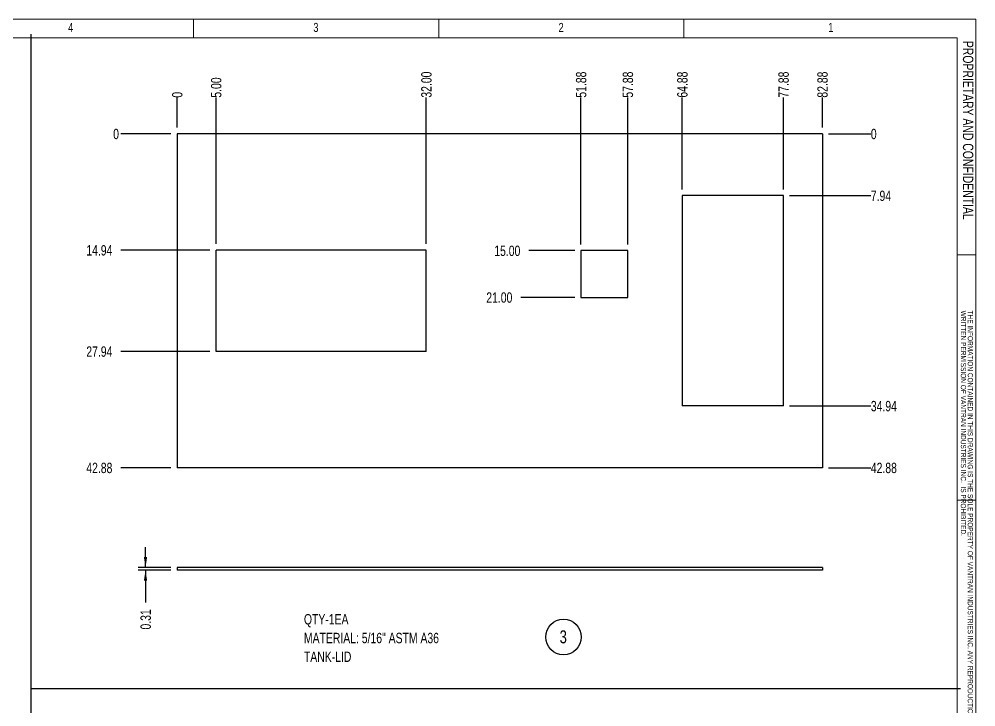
# Model space of a CAD drawing. Header units: inches. Extents: x 0 to 16.5, y 0 to 11.7.
# Drawn here: x 8.84 to 16.52, y 6.16 to 11.67 of the extents above; entities that cross this region are included whole.
import ezdxf

# ---------------------------------------------------------------- set-up
doc = ezdxf.new("R2010")
doc.units = ezdxf.units.IN
doc.header["$MEASUREMENT"] = 0
doc.layers.add('FORMAT', color=7, linetype='Continuous')
doc.styles.add('SLDTEXTSTYLE0', font='TXT', dxfattribs={"width": 0.75})
doc.dimstyles.new('SLDDIMSTYLE11', dxfattribs={"dimtxt": 0.084961, "dimasz": 0.084961, "dimexe": 0, "dimexo": 0.0625, "dimgap": 0.02124, "dimtad": 0, "dimtih": 1, "dimtoh": 1, "dimdec": 0, "dimlfac": 16, "dimrnd": 1e-09, "dimdsep": 46, "dimtxsty": 'SLDTEXTSTYLE0', "dimblk1": 'NONE', "dimblk2": 'NONE', "dimsah": 1, "dimcen": 0.09, "dimadec": 0, "dimazin": 2, "dimtfac": 1, "dimtdec": 0, "dimtofl": 0, "dimtmove": 0, "dimatfit": 3, "dimldrblk": 'NONE', "dimfxl": 0, "dimfrac": 2, "dimtolj": 1, "dimtzin": 12, "dimarcsym": 0})
doc.dimstyles.new('SLDDIMSTYLE12', dxfattribs={"dimtxt": 0.084961, "dimasz": 0.084961, "dimexe": 0, "dimexo": 0.0625, "dimgap": 0.02124, "dimtad": 0, "dimtih": 1, "dimtoh": 1, "dimlfac": 16, "dimrnd": 1e-09, "dimzin": 12, "dimdsep": 46, "dimtxsty": 'SLDTEXTSTYLE0', "dimblk1": 'NONE', "dimblk2": 'NONE', "dimsah": 1, "dimcen": 0.09, "dimadec": 0, "dimazin": 3, "dimtfac": 1, "dimtofl": 0, "dimtmove": 0, "dimatfit": 3, "dimldrblk": 'NONE', "dimfxl": 0, "dimfrac": 2, "dimtolj": 1, "dimtzin": 12, "dimarcsym": 0})
doc.dimstyles.new('SLDDIMSTYLE13', dxfattribs={"dimtxt": 0.084961, "dimasz": 0.084961, "dimexe": 0, "dimexo": 0.0625, "dimgap": 0.02124, "dimtad": 0, "dimtih": 1, "dimtoh": 1, "dimlfac": 16, "dimrnd": 1e-09, "dimzin": 4, "dimdsep": 46, "dimtxsty": 'SLDTEXTSTYLE0', "dimblk1": 'NONE', "dimblk2": 'NONE', "dimsah": 1, "dimcen": 0.09, "dimadec": 0, "dimazin": 1, "dimtfac": 1, "dimtofl": 0, "dimtmove": 0, "dimatfit": 3, "dimldrblk": 'NONE', "dimfxl": 0, "dimfrac": 2, "dimtolj": 1, "dimtzin": 12, "dimarcsym": 0})
doc.dimstyles.new('SLDDIMSTYLE14', dxfattribs={"dimtxt": 0.084961, "dimasz": 0.084961, "dimexe": 0, "dimexo": 0.0625, "dimgap": 0.02124, "dimtad": 0, "dimlfac": 16, "dimrnd": 1e-09, "dimdsep": 46, "dimtxsty": 'SLDTEXTSTYLE0', "dimsah": 1, "dimcen": 0.09, "dimadec": 0, "dimazin": 2, "dimtfac": 1, "dimtmove": 0, "dimatfit": 0, "dimfxl": 0, "dimfrac": 2, "dimtolj": 1, "dimtzin": 12, "dimarcsym": 0})

# ---------------------------------------------------------------- blocks, each defined once
blk = doc.blocks.new('SW_NOTE_0_2')
at = {"color": 0, "linetype": 'Continuous', "lineweight": 0, "attachment_point": 1, "rotation": 270, "style": 'SLDTEXTSTYLE0'}
for s, insert, char_height in [('WRITTEN PERMISSION OF VANTRAN INDUSTRIES INC.  IS PROHIBITED.', (-0.0018, 0), 0.041667), ('THE INFORMATION CONTAINED IN THIS DRAWING IS THE SOLE PROPERTY OF VANTRAN INDUSTRIES INC. ANY REPRODUCTION IN PART OR AS A WHOLE WITHOUT  THE', (0.0537, 0), 0.0416667)]:
    blk.add_mtext(s, dxfattribs=dict(at, insert=insert, char_height=char_height))
blk = doc.blocks.new('Drawing View48')
at = {"color": 7, "linetype": 'Continuous', "lineweight": 25}
for p, q in [((0.3125, 0.4961), (-4.8672, 0.4961)), ((-4.8672, 0.4961), (-4.8672, -2.1836)), ((0.3125, 0.4961), (0.3125, -2.1836)), ((0, 0), (-0.8125, 0)), ((-0.8125, 0), (-0.8125, -1.6875)), ((0, -1.6875), (0, 0)), ((-4.5547, -1.25), (-4.5547, -0.4375)), ((-2.8672, -0.4375), (-4.5547, -0.4375)), ((-2.8672, -1.25), (-2.8672, -0.4375)), ((-1.25, -0.4414), (-1.625, -0.4414)), ((-1.625, -0.4414), (-1.625, -0.8164)), ((-1.25, -0.8164), (-1.25, -0.4414)), ((-1.625, -0.8164), (-1.25, -0.8164)), ((-2.8672, -1.25), (-4.5547, -1.25)), ((0, -1.6875), (-0.8125, -1.6875)), ((0.3125, -2.1836), (-4.8672, -2.1836))]:
    blk.add_line(p, q, dxfattribs=at)
blk = doc.blocks.new('_D_35')
at = {"layer": 'FORMAT'}
blk.add_line((10.0546, 10.754), (9.6523, 10.754), dxfattribs=at)
at = {"layer": 'FORMAT', "insert": (9.5916, 10.7944), "char_height": 0.0833, "attachment_point": 1, "style": 'SLDTEXTSTYLE0'}
blk.add_mtext('0', dxfattribs=at)
blk = doc.blocks.new('_None')
blk = doc.blocks.new('_D_36')
at = {"layer": 'FORMAT'}
blk.add_line((10.3671, 9.8204), (9.6523, 9.8204), dxfattribs=at)
at = {"layer": 'FORMAT', "insert": (9.376, 9.8608), "char_height": 0.08333, "attachment_point": 1, "style": 'SLDTEXTSTYLE0'}
blk.add_mtext('14.94', dxfattribs=at)
blk = doc.blocks.new('_D_37')
at = {"layer": 'FORMAT'}
blk.add_line((10.3671, 9.0079), (9.6523, 9.0079), dxfattribs=at)
at = {"layer": 'FORMAT', "insert": (9.376, 9.0483), "char_height": 0.08333, "attachment_point": 1, "style": 'SLDTEXTSTYLE0'}
blk.add_mtext('27.94', dxfattribs=at)
blk = doc.blocks.new('_D_38')
at = {"layer": 'FORMAT'}
blk.add_line((10.0546, 8.0744), (9.6523, 8.0744), dxfattribs=at)
at = {"layer": 'FORMAT', "insert": (9.376, 8.1147), "char_height": 0.08333, "attachment_point": 1, "style": 'SLDTEXTSTYLE0'}
blk.add_mtext('42.88', dxfattribs=at)
blk = doc.blocks.new('_D_39')
at = {"layer": 'FORMAT'}
blk.add_line((15.3343, 10.754), (15.6736, 10.754), dxfattribs=at)
at = {"layer": 'FORMAT', "insert": (15.6736, 10.7944), "char_height": 0.0833, "attachment_point": 1, "style": 'SLDTEXTSTYLE0'}
blk.add_mtext('0', dxfattribs=at)
blk = doc.blocks.new('_D_40')
at = {"layer": 'FORMAT'}
blk.add_line((15.0218, 10.2579), (15.6736, 10.2579), dxfattribs=at)
at = {"layer": 'FORMAT', "insert": (15.6736, 10.2983), "char_height": 0.08333, "attachment_point": 1, "style": 'SLDTEXTSTYLE0'}
blk.add_mtext('7.94', dxfattribs=at)
blk = doc.blocks.new('_D_41')
at = {"layer": 'FORMAT'}
blk.add_line((13.2968, 9.8165), (12.9272, 9.8165), dxfattribs=at)
at = {"layer": 'FORMAT', "insert": (12.651, 9.8569), "char_height": 0.08333, "attachment_point": 1, "style": 'SLDTEXTSTYLE0'}
blk.add_mtext('15.00', dxfattribs=at)
blk = doc.blocks.new('_D_42')
at = {"layer": 'FORMAT'}
blk.add_line((13.2968, 9.4415), (12.8631, 9.4415), dxfattribs=at)
at = {"layer": 'FORMAT', "insert": (12.5868, 9.4819), "char_height": 0.08333, "attachment_point": 1, "style": 'SLDTEXTSTYLE0'}
blk.add_mtext('21.00', dxfattribs=at)
blk = doc.blocks.new('_D_43')
at = {"layer": 'FORMAT'}
blk.add_line((15.0218, 8.5704), (15.6736, 8.5704), dxfattribs=at)
at = {"layer": 'FORMAT', "insert": (15.6736, 8.6108), "char_height": 0.08333, "attachment_point": 1, "style": 'SLDTEXTSTYLE0'}
blk.add_mtext('34.94', dxfattribs=at)
blk = doc.blocks.new('_D_44')
at = {"layer": 'FORMAT'}
blk.add_line((15.3343, 8.0744), (15.6736, 8.0744), dxfattribs=at)
at = {"layer": 'FORMAT', "insert": (15.6736, 8.1147), "char_height": 0.08333, "attachment_point": 1, "style": 'SLDTEXTSTYLE0'}
blk.add_mtext('42.88', dxfattribs=at)
blk = doc.blocks.new('_D_45')
at = {"layer": 'FORMAT'}
blk.add_line((10.1046, 10.804), (10.1046, 11.0441), dxfattribs=at)
at = {"layer": 'FORMAT', "insert": (10.0643, 11.0441), "char_height": 0.0833, "attachment_point": 1, "rotation": 90, "style": 'SLDTEXTSTYLE0'}
blk.add_mtext('0', dxfattribs=at)
blk = doc.blocks.new('_D_46')
at = {"layer": 'FORMAT'}
blk.add_line((10.4171, 9.8704), (10.4171, 11.0441), dxfattribs=at)
at = {"layer": 'FORMAT', "insert": (10.3768, 11.0441), "char_height": 0.08333, "attachment_point": 1, "rotation": 90, "style": 'SLDTEXTSTYLE0'}
blk.add_mtext('5.00', dxfattribs=at)
blk = doc.blocks.new('_D_47')
at = {"layer": 'FORMAT'}
blk.add_line((12.1046, 9.8704), (12.1046, 11.0441), dxfattribs=at)
at = {"layer": 'FORMAT', "insert": (12.0643, 11.0441), "char_height": 0.08333, "attachment_point": 1, "rotation": 90, "style": 'SLDTEXTSTYLE0'}
blk.add_mtext('32.00', dxfattribs=at)
blk = doc.blocks.new('_D_48')
at = {"layer": 'FORMAT'}
blk.add_line((13.3468, 9.8665), (13.3468, 11.0441), dxfattribs=at)
at = {"layer": 'FORMAT', "insert": (13.3065, 11.0441), "char_height": 0.08333, "attachment_point": 1, "rotation": 90, "style": 'SLDTEXTSTYLE0'}
blk.add_mtext('51.88', dxfattribs=at)
blk = doc.blocks.new('_D_49')
at = {"layer": 'FORMAT'}
blk.add_line((13.7218, 9.8665), (13.7218, 11.0441), dxfattribs=at)
at = {"layer": 'FORMAT', "insert": (13.6815, 11.0441), "char_height": 0.08333, "attachment_point": 1, "rotation": 90, "style": 'SLDTEXTSTYLE0'}
blk.add_mtext('57.88', dxfattribs=at)
blk = doc.blocks.new('_D_50')
at = {"layer": 'FORMAT'}
blk.add_line((14.1593, 10.3079), (14.1593, 11.0441), dxfattribs=at)
at = {"layer": 'FORMAT', "insert": (14.119, 11.0441), "char_height": 0.08333, "attachment_point": 1, "rotation": 90, "style": 'SLDTEXTSTYLE0'}
blk.add_mtext('64.88', dxfattribs=at)
blk = doc.blocks.new('_D_51')
at = {"layer": 'FORMAT'}
blk.add_line((14.9718, 10.3079), (14.9718, 11.0441), dxfattribs=at)
at = {"layer": 'FORMAT', "insert": (14.9315, 11.0441), "char_height": 0.08333, "attachment_point": 1, "rotation": 90, "style": 'SLDTEXTSTYLE0'}
blk.add_mtext('77.88', dxfattribs=at)
blk = doc.blocks.new('_D_52')
at = {"layer": 'FORMAT'}
blk.add_line((15.2843, 10.804), (15.2843, 11.0441), dxfattribs=at)
at = {"layer": 'FORMAT', "insert": (15.244, 11.0441), "char_height": 0.08333, "attachment_point": 1, "rotation": 90, "style": 'SLDTEXTSTYLE0'}
blk.add_mtext('82.88', dxfattribs=at)
blk = doc.blocks.new('Drawing View49')
at = {"color": 7, "linetype": 'Continuous', "lineweight": 25}
for p, q in [((-5.1797, 0), (-5.1797, -0.0195)), ((0, 0), (-5.1797, 0)), ((0, 0), (0, -0.0195)), ((0, -0.0195), (-5.1797, -0.0195))]:
    blk.add_line(p, q, dxfattribs=at)
blk = doc.blocks.new('_D_53')
at = {"layer": 'FORMAT'}
for p, q in [((9.8512, 7.2727), (9.8512, 7.436)), ((10.0546, 7.2727), (9.7912, 7.2727)), ((10.0546, 7.2531), (9.7912, 7.2531)), ((9.8512, 7.2531), (9.8512, 6.9918))]:
    blk.add_line(p, q, dxfattribs=at)
for points in [[(9.8512, 7.2727), (9.8642, 7.3576), (9.8381, 7.3576)], [(9.8512, 7.2531), (9.8381, 7.1682), (9.8642, 7.1682)]]:
    blk.add_solid(points, dxfattribs=at)
at = {"layer": 'FORMAT', "insert": (9.8108, 6.7762), "char_height": 0.08333, "attachment_point": 1, "rotation": 90, "style": 'SLDTEXTSTYLE0'}
blk.add_mtext('0.31', dxfattribs=at)
blk = doc.blocks.new('SW_NOTE_0_5')
at = {"layer": 'FORMAT', "color": 0, "attachment_point": 1, "style": 'SLDTEXTSTYLE0'}
for s, insert, char_height in [('QTY-1EA', (0, 0.1074), 0.08333), ('MATERIAL: 5/16" ASTM A36', (0, -0.0431), 0.083333), ('TANK-LID', (0, -0.1935), 0.08333)]:
    blk.add_mtext(s, dxfattribs=dict(at, insert=insert, char_height=char_height))
blk = doc.blocks.new('SW_NOTE_0_6')
at = {"layer": 'FORMAT', "color": 0}
blk.add_circle((0.0379, 0.0808), 0.1426, dxfattribs=at)
at = {"layer": 'FORMAT', "color": 0, "insert": (0.0358, 0.1343), "char_height": 0.1042, "attachment_point": 2, "style": 'SLDTEXTSTYLE0'}
blk.add_mtext('3', dxfattribs=at)

msp = doc.modelspace()

# ---------------------------------------------------------------- linework, layer by layer
at = {"color": 7, "linetype": 'Continuous', "lineweight": 18}
for p, q in [((0.0187, 11.67421), (16.51673, 11.67421)), ((10.23622, 11.52421), (10.23622, 11.67421)), ((12.20472, 11.52421), (12.20472, 11.67421)), ((14.17323, 11.52421), (14.17323, 11.67421)), ((16.51673, 11.67421), (16.51673, 0.0187)), ((0.1687, 11.52421), (16.36673, 11.52421)), ((16.36673, 11.52421), (16.36673, 0.1687)), ((16.36673, 9.78346), (16.51673, 9.78346)), ((16.36673, 7.81496), (16.51673, 7.81496))]:
    msp.add_line(p, q, dxfattribs=at)
at = {"layer": 'FORMAT', "linetype": 'Continuous'}
for p, q in [((8.93038, 11.55411), (8.93038, 0.16038)), ((8.93038, 6.30377), (16.39359, 6.30377))]:
    msp.add_line(p, q, dxfattribs=at)

# ---------------------------------------------------------------- block references
at = {"color": 7, "linetype": 'Continuous', "lineweight": 25}
for name, p in [('Drawing View48', (14.97184, 10.25795)), ('Drawing View49', (15.28434, 7.27265))]:
    msp.add_blockref(name, p, dxfattribs=at)
at = {"color": 7, "linetype": 'Continuous', "lineweight": 0}
msp.add_blockref('SW_NOTE_0_2', (16.43964, 9.33498), dxfattribs=at)
at = {"layer": 'FORMAT'}
for name, p in [('SW_NOTE_0_5', (11.12295, 6.79285)), ('SW_NOTE_0_6', (13.16878, 6.63526))]:
    msp.add_blockref(name, p, dxfattribs=at)

# ---------------------------------------------------------------- texts
at = {"color": 7, "linetype": 'Continuous', "lineweight": 0, "char_height": 0.07292, "attachment_point": 2, "style": 'SLDTEXTSTYLE0'}
for s, insert in [('4', (9.2505, 11.64401)), ('3', (11.219, 11.64401)), ('2', (13.18751, 11.64401)), ('1', (15.35286, 11.64401))]:
    msp.add_mtext(s, dxfattribs=dict(at, insert=insert))
at = {"color": 7, "linetype": 'Continuous', "lineweight": 0, "insert": (16.49631, 11.4998), "char_height": 0.0833333, "attachment_point": 1, "rotation": 270, "style": 'SLDTEXTSTYLE0'}
msp.add_mtext('PROPRIETARY AND CONFIDENTIAL', dxfattribs=at)

# ---------------------------------------------------------------- dimensions: what is measured, and where the dimension line sits
at = {"layer": 'FORMAT'}
for feature_location, offset, dtype, origin, dimstyle, picture, middle in [((12.10465, 9.82045), (0, 1.22362), 1, (10.10465, 10.75404), 'SLDDIMSTYLE13', '_D_47', (12.10465, 11.18218)), ((13.34684, 9.81654), (0, 1.22752), 1, (10.10465, 10.75404), 'SLDDIMSTYLE12', '_D_48', (13.34684, 11.18218)), ((13.72184, 9.81654), (0, 1.22752), 1, (10.10465, 10.75404), 'SLDDIMSTYLE12', '_D_49', (13.72184, 11.18218)), ((14.15934, 10.25795), (0, 0.78612), 1, (10.10465, 10.75404), 'SLDDIMSTYLE12', '_D_50', (14.15934, 11.18218)), ((14.97184, 10.25795), (0, 0.78612), 1, (10.10465, 10.75404), 'SLDDIMSTYLE12', '_D_51', (14.97184, 11.18218)), ((15.28434, 10.75404), (0, 0.29002), 1, (10.10465, 10.75404), 'SLDDIMSTYLE12', '_D_52', (15.28434, 11.18218)), ((10.41715, 9.82045), (0, 1.22362), 1, (10.10465, 10.75404), 'SLDDIMSTYLE13', '_D_46', (10.41715, 11.15186)), ((10.1046480237, 10.7540415106), (0, 0.2900226541), 1, (10.1046480237, 10.7540415106), 'SLDDIMSTYLE11', '_D_45', (10.1046480237, 11.0743882385)), ((10.41715, 9.82045), (-0.76489, 0), 0, (10.10465, 10.75404), 'SLDDIMSTYLE12', '_D_36', (9.51415, 9.82045)), ((10.41715, 9.00795), (-0.76489, 0), 0, (10.10465, 10.75404), 'SLDDIMSTYLE12', '_D_37', (9.51415, 9.00795)), ((10.10465, 8.07435), (-0.45239, 0), 0, (10.10465, 10.75404), 'SLDDIMSTYLE12', '_D_38', (9.51415, 8.07435)), ((10.1046480237, 10.7540415106), (-0.4523852239, 0), 0, (10.1046480237, 10.7540415106), 'SLDDIMSTYLE11', '_D_35', (9.621938726, 10.7540415106)), ((13.34684, 9.44154), (-0.48376, 0), 0, (15.28434, 10.75404), 'SLDDIMSTYLE13', '_D_42', (12.72496, 9.44154)), ((13.34684, 9.81654), (-0.41959, 0), 0, (15.28434, 10.75404), 'SLDDIMSTYLE13', '_D_41', (12.78913, 9.81654)), ((14.97184, 10.25795), (0.70177, 0), 0, (15.28434, 10.75404), 'SLDDIMSTYLE12', '_D_40', (15.7814, 10.25795)), ((14.97184, 8.57045), (0.70177, 0), 0, (15.28434, 10.75404), 'SLDDIMSTYLE12', '_D_43', (15.81173, 8.57045)), ((15.2843355237, 10.7540415106), (0.3892736235, 0), 0, (15.2843355237, 10.7540415106), 'SLDDIMSTYLE11', '_D_39', (15.7039332211, 10.7540415106)), ((15.2843355237, 8.0743540106), (0.3892736235, 0), 0, (15.2843355237, 10.7540415106), 'SLDDIMSTYLE12', '_D_44', (15.81172643, 8.0743540106))]:
    dim = msp.add_ordinate_dim(feature_location=feature_location, offset=offset, dtype=dtype, origin=origin, dimstyle=dimstyle, dxfattribs=at)
    dim.commit()
    dim.dimension.update_dxf_attribs({"geometry": picture, "text_midpoint": middle})
dim = msp.add_linear_dim(base=(9.85115, 7.25312), p1=(10.10465, 7.27265), p2=(10.10465, 7.25312), angle=90, dimstyle='SLDDIMSTYLE14', dxfattribs=at)
dim.commit()
dim.dimension.update_dxf_attribs({"geometry": '_D_53', "text_midpoint": (9.85115, 6.88403), "dimtype": 160})

doc.saveas('drawing.dxf')
